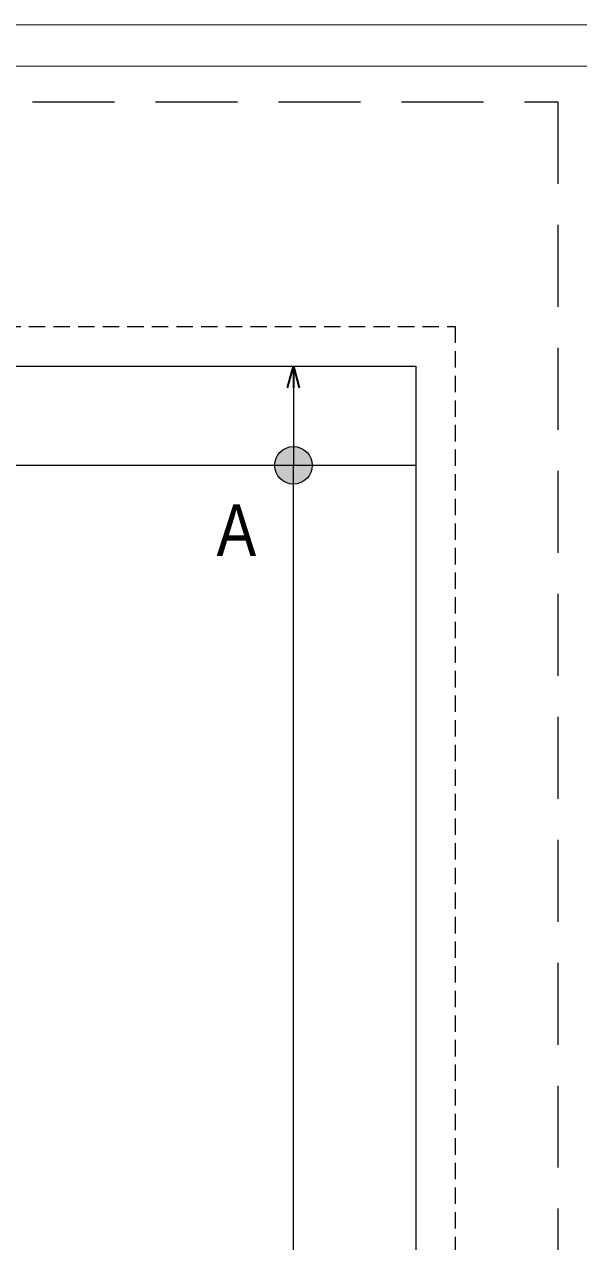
# Model space of a CAD drawing. Header units: millimetres. Extents: x 1112055 to 3390982, y -148532 to 766891.
# Drawn here: x 2527041 to 2533478, y 184296 to 198437 of the extents above; entities that cross this region are included whole.
import ezdxf

# ---------------------------------------------------------------- set-up
doc = ezdxf.new("R2010")
doc.units = ezdxf.units.MM
doc.linetypes.add('Hidden', pattern=[9.525, 6.35, -3.175])
for name, color, linetype, lineweight in [('B FOOTING', 49, 'Continuous', 20), ('B P.C.C', 251, 'Continuous', 0), ('B STEEL', 34, 'Continuous', 15), ('B STEEL TEXT', 7, 'Continuous', 15), ('B TITLE BLOCK', 250, 'Continuous', 0)]:
    doc.layers.add(name, color=color, linetype=linetype, lineweight=lineweight)
doc.styles.add('ARIAL', font='arial.ttf')
doc.styles.add('SWINC', font='swissc.ttf')
doc.dimstyles.new('DIM 1', dxfattribs={"dimscale": 0, "dimtxt": 230, "dimasz": 150, "dimexe": 0.18, "dimexo": 0.0625, "dimgap": 0.5, "dimtad": 1, "dimdec": 0, "dimzin": 0, "dimdsep": 46, "dimtxsty": 'ARIAL', "dimblk": 'OBLIQUE', "dimcen": 6, "dimse1": 1, "dimse2": 1, "dimclrd": 256, "dimclrt": 256, "dimadec": 0, "dimazin": 2, "dimtfac": 0.75, "dimtdec": 0, "dimtix": 1, "dimtofl": 0, "dimtmove": 1, "dimatfit": 3, "dimldrblk": 'OPEN30', "dimfxl": 0.18, "dimfrac": 1, "dimtolj": 1, "dimtzin": 0, "dimlwd": -1, "dimarcsym": 0})

# ---------------------------------------------------------------- blocks, each defined once
blk = doc.blocks.new('_Oblique')
at = {"color": 0, "linetype": 'ByBlock', "lineweight": -2}
blk.add_line((-0.5, -0.5), (0.5, 0.5), dxfattribs=at)
blk = doc.blocks.new('_Open30')
at = {"color": 0, "linetype": 'ByBlock', "lineweight": -2}
for p, q in [((-1, 0.268), (0, 0)), ((0, 0), (-1, -0.268)), ((0, 0), (-1, 0))]:
    blk.add_line(p, q, dxfattribs=at)

msp = doc.modelspace()

# ---------------------------------------------------------------- hatches: boundary and pattern name
at = {"layer": 'B STEEL TEXT', "lineweight": 5}
h = msp.add_hatch(color=256, dxfattribs=at)
h.dxf.hatch_style = 1
edge = h.paths.add_edge_path()
edge.add_arc((2530165.9, 193313.9), 218.3, 0, 360)

# ---------------------------------------------------------------- linework, layer by layer
at = {"layer": 'B FOOTING'}
msp.add_lwpolyline([(2509265.8, 194465.6), (2531585.8, 194465.6), (2531585.8, 175745.6), (2509265.8, 175745.6)], close=True, dxfattribs=at)
at = {"layer": 'B P.C.C', "color": 250, "linetype": 'Hidden', "lineweight": 0, "ltscale": 150}
msp.add_lwpolyline([(2471413.7, 197537.6), (2533236.1, 197537.6), (2533236.1, 172105), (2471413.7, 172105)], close=True, dxfattribs=at)
at = {"layer": 'B P.C.C', "color": 250, "linetype": 'Hidden', "lineweight": 0, "ltscale": 30}
msp.add_lwpolyline([(2508805.8, 194925.6), (2532045.8, 194925.6), (2532045.8, 175285.6), (2508805.8, 175285.6)], close=True, dxfattribs=at)
at = {"layer": 'B STEEL', "color": 6}
msp.add_line((2509265.8, 193313.9), (2531585.8, 193313.9), dxfattribs=at)
at = {"layer": 'B STEEL TEXT', "lineweight": 5}
msp.add_circle((2530165.9, 193313.9), 218.3, dxfattribs=at)
at = {"layer": 'B TITLE BLOCK', "color": 1, "const_width": 10.8}
msp.add_lwpolyline([(2542904.4, 198431.1), (2542904.4, 132284.8), (2470579.1, 132284.8), (2470579.1, 198431.1)], close=True, dxfattribs=at)
at = {"layer": 'B TITLE BLOCK', "color": 250, "lineweight": 0, "const_width": 10.8}
msp.add_lwpolyline([(2542423.7, 197950.5), (2542423.7, 132765.4), (2471059.8, 132765.4), (2471059.8, 197950.5)], close=True, dxfattribs=at)

# ---------------------------------------------------------------- texts
at = {"layer": 'B STEEL TEXT', "lineweight": 9, "style": 'SWINC'}
msp.add_text('A', height=600, dxfattribs=at).set_placement((2529274.2, 192262.3))

# ---------------------------------------------------------------- leaders
at = {"layer": 'B STEEL TEXT', "lineweight": 5}
for points in [[(2530165.9, 194465.6), (2530165.9, 193313.9)], [(2530165.9, 175745.6), (2530165.9, 193313.9)]]:
    msp.add_leader(points, dimstyle='DIM 1', override={"dimscale": 1, "dimasz": 250, "dimtad": 0, "dimtxsty": 'SWINC', "dimclrd": 250, "dimfxlon": 1, "dimlwd": 0, "dimarcsym": 2}, dxfattribs=at)

doc.saveas('drawing.dxf')
